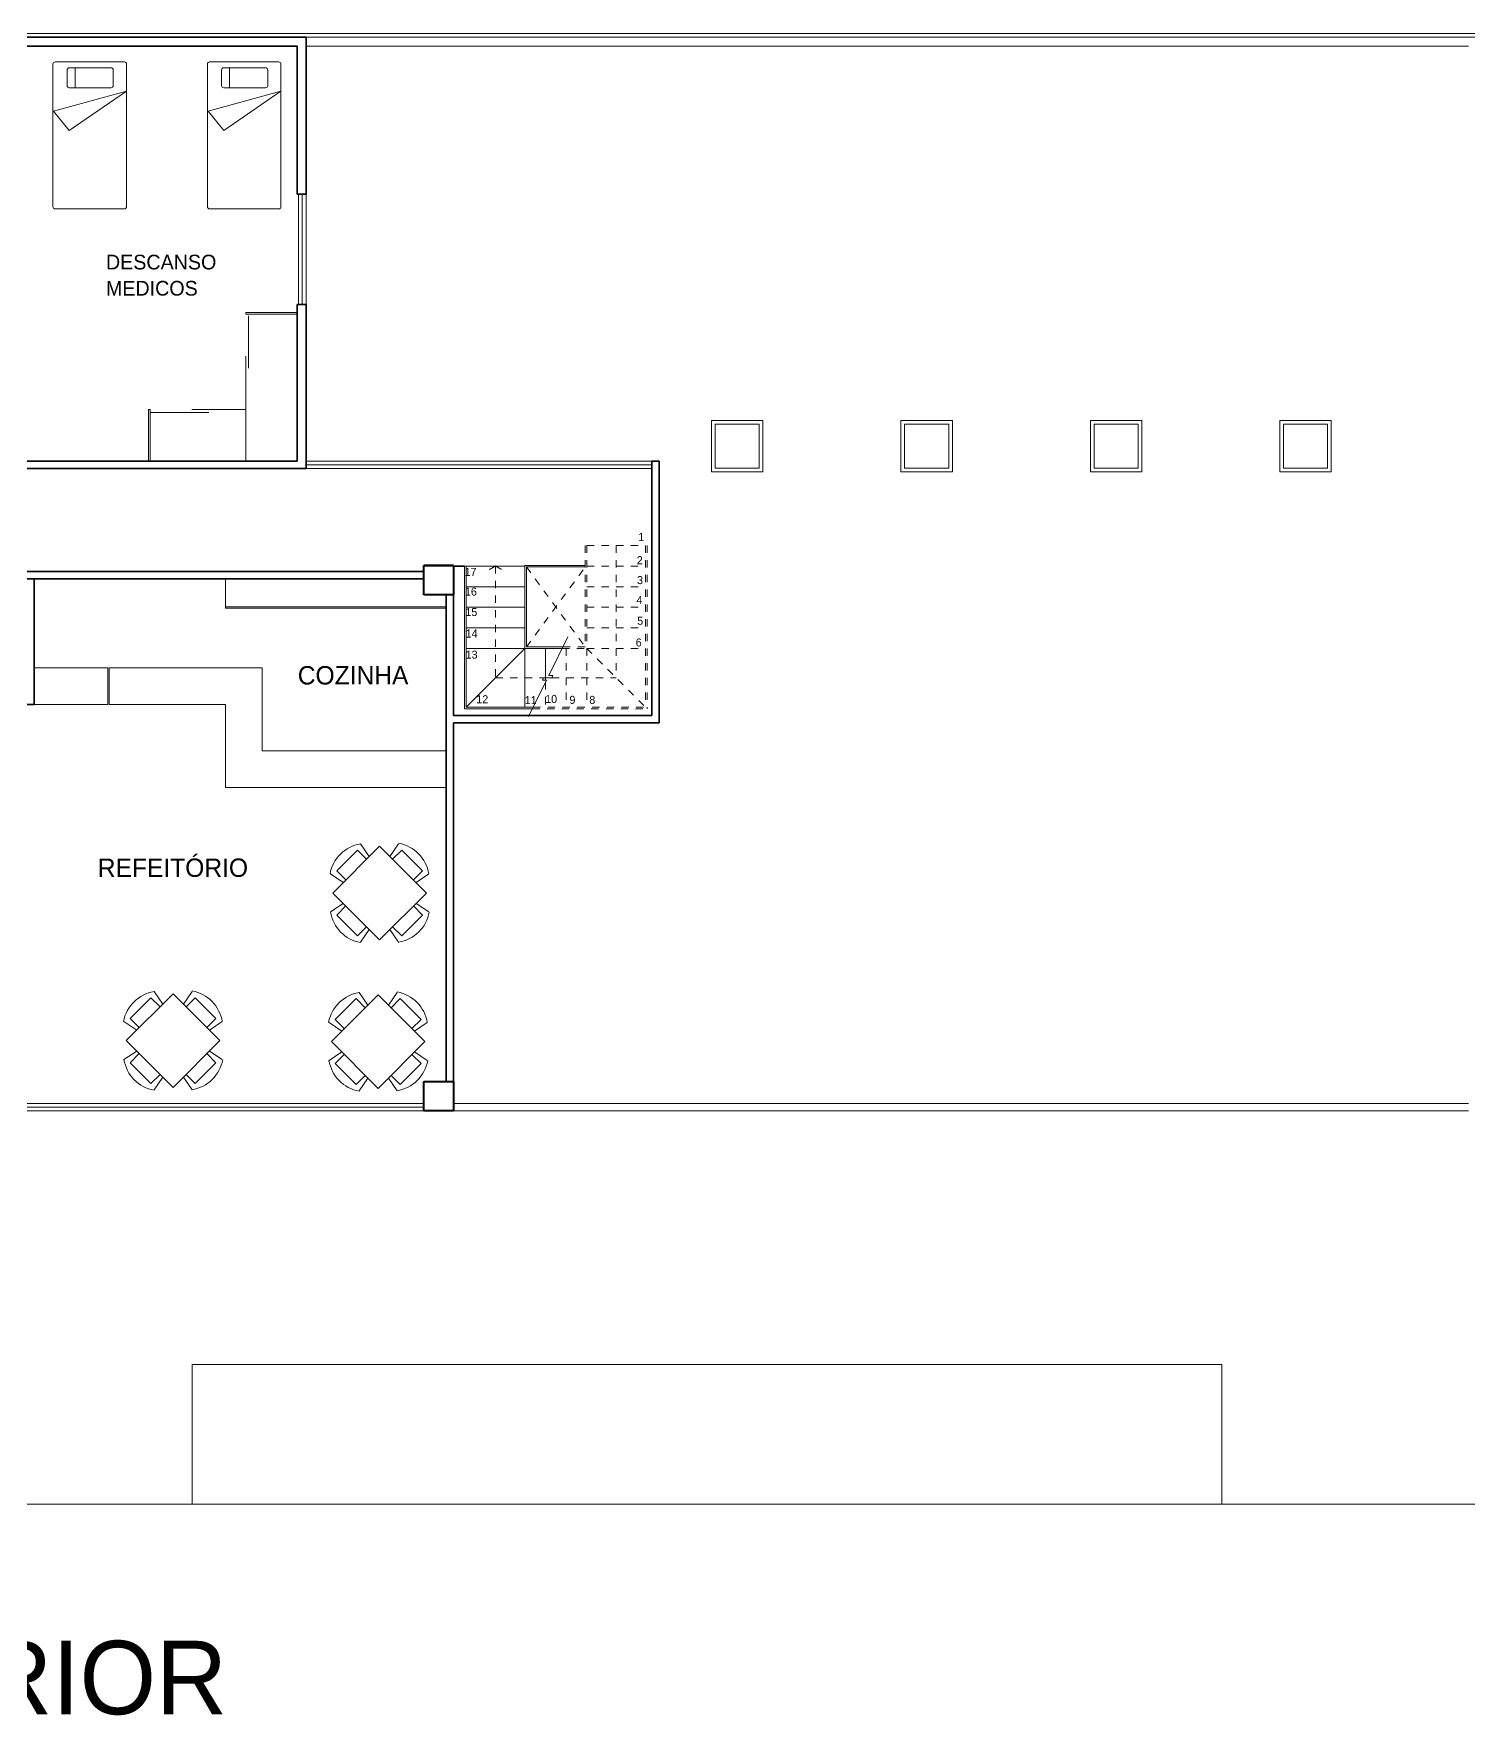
# Model space of a CAD drawing. Header units: millimetres. Extents: x 112 to 218, y 132 to 192.
# Drawn here: x 162.44 to 181.95, y 132.17 to 155.04 of the extents above; entities that cross this region are included whole.
import ezdxf

# ---------------------------------------------------------------- set-up
doc = ezdxf.new("R2010")
doc.units = ezdxf.units.MM
doc.linetypes.add('ACAD_ISO03W100', pattern=[30, 12, -18])
doc.linetypes.add('DIVIDEX2', pattern=[63.5, 25.4, -12.7, 0, -12.7, 0, -12.7])
for name, color, linetype, lineweight in [('Ejes', 1, 'Continuous', 13), ('ESTRUCTURA', 251, 'Continuous', 40), ('MUEBLES', 7, 'Continuous', 15), ('Muros', 5, 'Continuous', 35), ('MUROS BAJOS', 150, 'DIVIDEX2', 13), ('VENTANAS', 6, 'Continuous', 9)]:
    doc.layers.add(name, color=color, linetype=linetype, lineweight=lineweight)
doc.styles.get("Standard").update_dxf_attribs({"font": 'stylu.ttf'})

# ---------------------------------------------------------------- blocks, each defined once
blk = doc.blocks.new('FN02')
for p, q in [((0, 1.273), (-0.636, 0.636)), ((-0.583, 0.937), (-0.301, 1.22)), ((-0.177, 1.096), (-0.301, 1.22)), ((-0.141, 1.131), (-0.258, 1.304)), ((0.636, 0.636), (0, 1.273)), ((0.141, 1.131), (0.258, 1.304)), ((0.177, 1.096), (0.301, 1.22)), ((0.301, 1.22), (0.583, 0.937)), ((-0.46, 0.813), (-0.583, 0.937)), ((0.46, 0.813), (0.583, 0.937)), ((-0.495, 0.778), (-0.668, 0.895)), ((0.495, 0.778), (0.668, 0.895)), ((-0.495, 0.495), (-0.668, 0.378)), ((-0.636, 0.636), (0, 0)), ((-0.46, 0.46), (-0.583, 0.336)), ((0, 0), (0.636, 0.636)), ((0.46, 0.46), (0.583, 0.336)), ((0.495, 0.495), (0.668, 0.378)), ((-0.301, 0.053), (-0.583, 0.336)), ((0.583, 0.336), (0.301, 0.053)), ((-0.177, 0.177), (-0.301, 0.053)), ((-0.141, 0.141), (-0.258, -0.032)), ((0.141, 0.141), (0.258, -0.032)), ((0.177, 0.177), (0.301, 0.053))]:
    blk.add_line(p, q)
for centre, start, end in [((-0.176, 0.804), 99.302, 169.581), ((0.168, 0.813), 9.302, 79.581), ((-0.168, 0.46), 189.302, 259.581), ((0.176, 0.469), 279.302, 349.581)]:
    blk.add_arc(centre, 0.507, start, end)
blk = doc.blocks.new('MURE01PL')
at = {"color": 0, "linetype": 'ByBlock'}
blk.add_line((0.2, -0.106), (0.2, -0.377), dxfattribs=at)
blk.add_lwpolyline([(0.5, -1.995), (0.5, -0.055, 0.414214), (0.47, -0.025), (-0.47, -0.025, 0.414214), (-0.5, -0.055), (-0.5, -1.995, 0.414214), (-0.47, -2.025), (0.47, -2.025)], format="xyb", dxfattribs=at)
blk.add_lwpolyline([(-0.289, -0.377), (0.278, -0.377, 0.414214), (0.308, -0.347), (0.308, -0.136, 0.414214), (0.278, -0.106), (-0.289, -0.106, 0.414214), (-0.319, -0.136), (-0.319, -0.347, 0.414214)], format="xyb", close=True, dxfattribs=at)
blk.add_lwpolyline([(0.491, -0.696), (0.279, -0.957), (-0.5, -0.423)], close=True, dxfattribs=at)
blk.add_arc((0.47, -1.995), 0.03, 270, 0, dxfattribs=at)

msp = doc.modelspace()

# ---------------------------------------------------------------- linework, layer by layer
at = {"layer": 'Ejes'}
for p, q in [((114.836, 155.045), (214.836, 155.045)), ((169.444, 146.313), (169.704, 146.839)), ((169.169, 145.757), (169.414, 146.253)), ((169.359, 146.253), (169.373, 146.283)), ((169.359, 146.253), (169.414, 146.253)), ((169.373, 146.283), (169.485, 146.283)), ((169.398, 146.333), (169.4, 146.333)), ((169.444, 146.313), (169.5, 146.313)), ((169.485, 146.283), (169.5, 146.313)), ((164.597, 136.945), (178.597, 136.945)), ((164.597, 136.945), (164.597, 135.045)), ((178.597, 136.945), (178.597, 135.045)), ((114.836, 135.045), (214.822, 135.045))]:
    msp.add_line(p, q, dxfattribs=at)
at = {"layer": 'Ejes', "linetype": 'ACAD_ISO03W100', "lineweight": 9, "ltscale": 0.0025}
for p, q in [((168.72, 147.803), (168.72, 146.283)), ((169.14, 146.703), (169.94, 147.791)), ((169.14, 147.791), (169.94, 146.703)), ((168.72, 146.283), (169.362, 146.283))]:
    msp.add_line(p, q, dxfattribs=at)
at = {"layer": 'ESTRUCTURA'}
for p, q in [((167.747, 147.811), (168.147, 147.811)), ((167.747, 147.411), (167.747, 147.811)), ((168.147, 147.811), (167.747, 147.811)), ((168.147, 147.811), (168.147, 147.411)), ((168.147, 147.411), (167.747, 147.411)), ((167.747, 140.395), (167.747, 140.795)), ((167.747, 140.795), (168.147, 140.795)), ((168.147, 140.795), (168.147, 140.495)), ((168.147, 140.495), (168.147, 140.395)), ((168.147, 140.395), (167.747, 140.395))]:
    msp.add_line(p, q, dxfattribs=at)
at = {"layer": 'MUEBLES'}
for p, q in [((165.323, 151.251), (166.023, 151.251)), ((165.323, 151.231), (165.323, 151.251)), ((165.323, 151.231), (166.023, 151.231)), ((165.359, 150.494), (165.359, 151.205)), ((165.323, 149.94), (165.323, 150.659)), ((164.003, 149.231), (164.003, 149.931)), ((164.023, 149.931), (164.003, 149.931)), ((164.023, 149.231), (164.023, 149.931)), ((164.023, 149.89), (164.822, 149.89)), ((164.59, 149.931), (165.323, 149.931)), ((165.323, 149.931), (165.323, 149.231)), ((165.047, 147.231), (165.047, 147.631)), ((168.32, 147.523), (169.12, 147.523)), ((165.047, 147.251), (168.047, 147.251)), ((165.047, 147.231), (168.047, 147.231)), ((168.32, 147.243), (169.12, 147.243)), ((168.32, 146.963), (169.12, 146.963)), ((169.12, 146.683), (168.32, 145.883)), ((168.32, 146.683), (169.12, 146.683)), ((169.12, 146.683), (169.12, 145.883)), ((169.4, 146.683), (169.4, 146.293)), ((162.447, 146.42), (163.447, 146.42)), ((163.447, 146.42), (163.447, 145.92)), ((163.467, 146.42), (163.467, 145.92)), ((163.467, 146.42), (165.547, 146.42)), ((165.547, 145.29), (165.547, 146.42)), ((162.447, 146.32), (162.447, 145.92)), ((169.4, 146.283), (169.4, 146.253)), ((162.447, 145.92), (163.447, 145.92)), ((163.467, 145.92), (165.047, 145.92)), ((165.047, 144.79), (165.047, 145.92)), ((165.547, 145.29), (168.047, 145.29)), ((165.047, 144.79), (168.047, 144.79))]:
    msp.add_line(p, q, dxfattribs=at)
at = {"layer": 'Muros'}
for p, q in [((161.047, 154.995), (166.143, 154.995)), ((161.047, 154.875), (166.023, 154.875)), ((166.023, 152.863), (166.023, 154.875)), ((166.143, 152.863), (166.143, 154.995)), ((166.143, 152.863), (166.023, 152.863)), ((166.023, 149.231), (166.023, 151.363)), ((166.143, 151.363), (166.023, 151.363)), ((166.143, 149.131), (166.143, 151.363)), ((159.832, 149.131), (166.143, 149.131)), ((159.932, 149.231), (166.023, 149.231)), ((170.847, 145.773), (170.847, 149.231)), ((170.847, 149.231), (170.947, 149.231)), ((170.947, 145.673), (170.947, 149.231)), ((168.3, 147.803), (168.147, 147.803)), ((161.047, 147.731), (167.747, 147.731)), ((161.047, 147.631), (167.747, 147.631)), ((162.447, 147.631), (162.447, 145.92)), ((168.047, 140.795), (168.047, 147.411)), ((168.147, 145.773), (168.147, 147.411)), ((162.447, 145.92), (162.347, 145.92)), ((168.147, 145.773), (170.847, 145.773)), ((168.147, 140.795), (168.147, 145.673)), ((168.147, 145.673), (170.947, 145.673))]:
    msp.add_line(p, q, dxfattribs=at)
at = {"layer": 'MUROS BAJOS'}
for p, q in [((166.143, 154.995), (182.047, 154.995)), ((166.143, 154.875), (181.947, 154.875)), ((171.706, 149.135), (171.706, 149.735)), ((171.706, 149.735), (172.306, 149.735)), ((172.306, 149.735), (172.306, 149.135)), ((174.282, 149.135), (174.282, 149.735)), ((174.282, 149.735), (174.882, 149.735)), ((174.882, 149.735), (174.882, 149.135)), ((176.858, 149.735), (177.458, 149.735)), ((176.858, 149.135), (176.858, 149.735)), ((177.458, 149.735), (177.458, 149.135)), ((179.434, 149.135), (179.434, 149.735)), ((179.434, 149.735), (180.034, 149.735)), ((180.034, 149.735), (180.034, 149.135)), ((172.306, 149.135), (171.706, 149.135)), ((174.882, 149.135), (174.282, 149.135)), ((177.458, 149.135), (176.858, 149.135)), ((180.034, 149.135), (179.434, 149.135)), ((168.147, 140.495), (181.947, 140.495)), ((168.147, 140.395), (181.947, 140.395))]:
    msp.add_line(p, q, dxfattribs=at)
for points in [[(171.656, 149.785), (172.356, 149.785), (172.356, 149.085), (171.656, 149.085)], [(171.706, 149.735), (172.306, 149.735), (172.306, 149.135), (171.706, 149.135)], [(174.232, 149.785), (174.932, 149.785), (174.932, 149.085), (174.232, 149.085)], [(174.282, 149.735), (174.882, 149.735), (174.882, 149.135), (174.282, 149.135)], [(176.808, 149.785), (177.508, 149.785), (177.508, 149.085), (176.808, 149.085)], [(176.858, 149.735), (177.458, 149.735), (177.458, 149.135), (176.858, 149.135)], [(179.384, 149.785), (180.084, 149.785), (180.084, 149.085), (179.384, 149.085)], [(179.434, 149.735), (180.034, 149.735), (180.034, 149.135), (179.434, 149.135)]]:
    msp.add_lwpolyline(points, close=True, dxfattribs=at)
at = {"layer": 'VENTANAS'}
for p, q in [((166.043, 151.363), (166.043, 152.863)), ((166.093, 151.363), (166.093, 152.863)), ((166.143, 151.363), (166.143, 152.863)), ((166.143, 149.231), (170.847, 149.231)), ((166.143, 149.181), (170.847, 149.181)), ((166.143, 149.131), (170.847, 149.131)), ((168.3, 147.803), (168.3, 145.863)), ((169.12, 147.803), (168.3, 147.803)), ((168.32, 147.803), (168.32, 145.883)), ((169.12, 147.811), (169.94, 147.811)), ((169.12, 146.683), (169.12, 147.811)), ((169.14, 147.791), (169.94, 147.791)), ((169.14, 146.703), (169.14, 147.791)), ((169.12, 146.683), (169.616, 146.683)), ((169.14, 146.703), (169.626, 146.703)), ((168.3, 145.863), (169.211, 145.863)), ((168.32, 145.883), (169.22, 145.883)), ((167.747, 140.495), (161.047, 140.495)), ((161.047, 140.445), (167.747, 140.445)), ((161.047, 140.395), (167.747, 140.395))]:
    msp.add_line(p, q, dxfattribs=at)
at = {"layer": 'VENTANAS', "linetype": 'ACAD_ISO03W100', "ltscale": 0.001}
for p, q in [((169.94, 148.083), (169.94, 146.703)), ((169.96, 148.083), (169.96, 146.683)), ((169.96, 148.083), (170.76, 148.083)), ((170.36, 148.083), (170.36, 146.283)), ((170.76, 148.083), (170.76, 145.883)), ((170.78, 148.083), (170.78, 145.863)), ((169.96, 147.803), (170.76, 147.803)), ((169.96, 147.523), (170.76, 147.523)), ((169.96, 147.243), (170.76, 147.243)), ((169.96, 146.963), (170.76, 146.963)), ((169.627, 146.683), (169.96, 146.683)), ((169.637, 146.703), (169.94, 146.703)), ((169.68, 146.683), (169.68, 145.883)), ((169.96, 146.683), (169.96, 145.883)), ((169.96, 146.683), (170.76, 145.883)), ((169.96, 146.683), (170.76, 146.683)), ((169.4, 146.223), (169.4, 145.883)), ((169.485, 146.283), (170.36, 146.283)), ((169.222, 145.863), (170.78, 145.863)), ((169.232, 145.883), (170.76, 145.883))]:
    msp.add_line(p, q, dxfattribs=at)
at = {"layer": 'VENTANAS', "linetype": 'ACAD_ISO03W100', "ltscale": 0.001, "const_width": 0.015}
msp.add_lwpolyline([(168.635, 147.756), (168.72, 147.803), (168.803, 147.757)], dxfattribs=at)

# ---------------------------------------------------------------- block references
at = {"layer": 'MUEBLES', "xscale": -1}
for p in [(163.203, 154.686), (165.303, 154.686)]:
    msp.add_blockref('MURE01PL', p, dxfattribs=at)
at = {"layer": 'MUEBLES'}
for p in [(167.144, 142.721), (164.336, 140.713), (167.124, 140.7)]:
    msp.add_blockref('FN02', p, dxfattribs=at)

# ---------------------------------------------------------------- texts
at = {"layer": 'Ejes'}
for s, height, p in [('DESCANSO', 0.2, (163.423, 151.838)), ('MEDICOS', 0.2, (163.423, 151.482)), ('COZINHA', 0.25, (166.031, 146.193)), ('REFEITÓRIO', 0.25, (163.312, 143.576))]:
    msp.add_text(s, height=height, dxfattribs=at).set_placement(p)
at = {"layer": 'Ejes', "color": 2}
msp.add_text('02 - PLANTA BAIXA: PAVIMENTO SUPERIOR', height=1, dxfattribs=at).set_placement((136.907, 132.187))
at = {"layer": 'VENTANAS', "linetype": 'ACAD_ISO03W100', "ltscale": 0.001}
for s, height, p in [('1', 0.109, (170.66, 148.144)), ('17', 0.1089, (168.299, 147.669)), ('2', 0.109, (170.641, 147.829)), ('3', 0.109, (170.644, 147.558)), ('16', 0.1089, (168.304, 147.402)), ('4', 0.109, (170.636, 147.288)), ('15', 0.1089, (168.31, 147.124)), ('5', 0.109, (170.646, 147.005)), ('14', 0.1089, (168.314, 146.832)), ('13', 0.1089, (168.314, 146.545)), ('6', 0.109, (170.626, 146.71)), ('12', 0.1089, (168.459, 145.938)), ('11', 0.1089, (169.117, 145.926)), ('10', 0.1089, (169.395, 145.941)), ('9', 0.109, (169.725, 145.93)), ('8', 0.109, (169.995, 145.929))]:
    msp.add_text(s, height=height, dxfattribs=at).set_placement(p)

doc.saveas('drawing.dxf')
